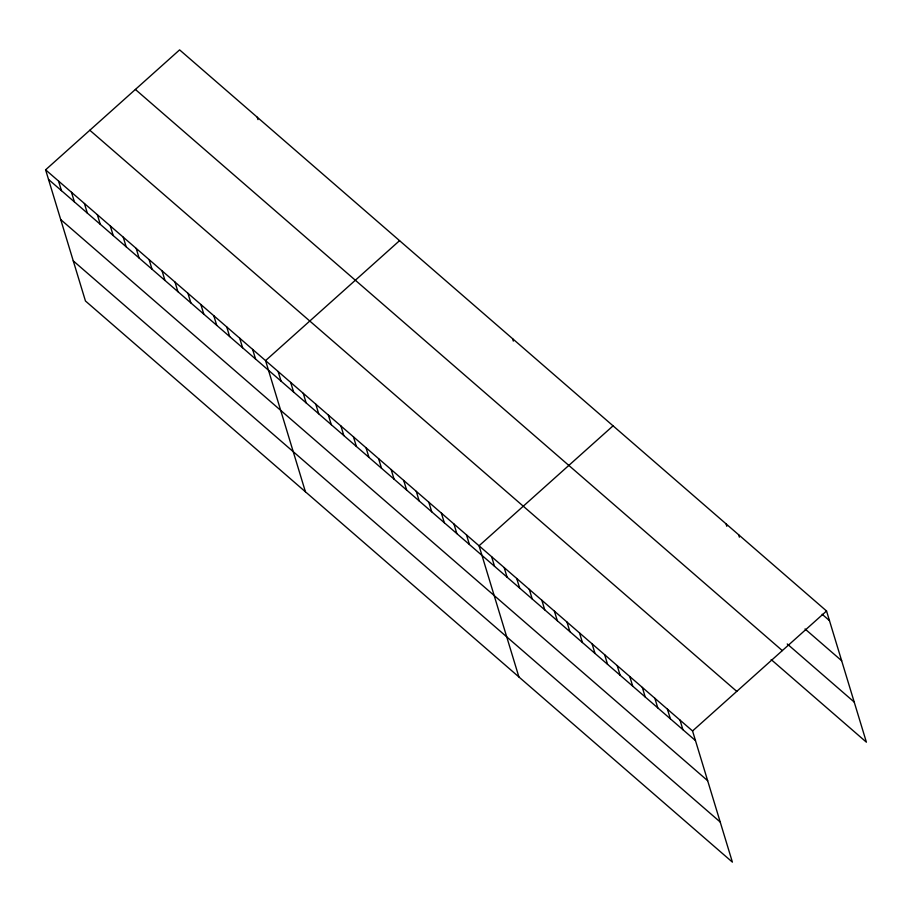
<?xml version="1.0" encoding="UTF-8"?>
<svg xmlns="http://www.w3.org/2000/svg" width="912" height="912" viewBox="0 0 912 912"><rect width="100%" height="100%" fill="white"/><g stroke="black" fill="none" stroke-linecap="round" stroke-linejoin="round"><path stroke-width="1.37" d="M45.6 169.826L692.55 730.968L732.393 862.125L85.454 300.994L45.6 169.826L179.607 49.875L826.546 611.006L866.4 742.174L771.164 659.57M399.57 240.654L265.563 360.616L305.417 491.773M613.058 425.836L479.051 545.786L518.905 676.955M692.55 730.968L826.546 611.006M822.145 614.266L829.464 620.616M805.022 628.961L841.662 660.733M787.238 643.963L854.213 702.058M135.386 89.456L782.325 650.598M89.821 130.245L736.771 691.376M48.518 179.436L695.468 740.578M60.705 219.553L707.655 780.695M73.268 260.878L720.206 822.02M738.64 534.763L739.37 537.168M726.077 523.864L726.807 526.27M679.987 720.07L682.906 729.68M667.436 709.183L670.354 718.793M654.873 698.284L657.791 707.894M642.31 687.397L645.229 697.007M629.759 676.499L632.677 686.109M617.196 665.612L620.114 675.222M512.59 338.694L513.319 341.099M604.633 654.713L607.563 664.324M592.082 643.826L595 653.437M579.519 632.928L582.437 642.538M566.968 622.041L569.886 631.651M554.405 611.143L557.323 620.753M541.842 600.256L544.76 609.866M529.291 589.357L532.209 598.967M516.728 578.47L519.646 588.08M504.176 567.572L507.095 577.182M491.614 556.685L494.532 566.295M466.499 534.899L469.418 544.51M453.937 524.001L456.855 533.611M441.374 513.114L444.304 522.724M428.822 502.216L431.741 511.826M416.26 491.329L419.178 500.939M403.708 480.43L406.627 490.04M391.145 469.543L394.064 479.153M378.583 458.645L381.512 468.255M366.031 447.758L368.95 457.368M257.241 117.203L257.971 119.609M353.468 436.859L356.387 446.47M340.917 425.972L343.835 435.583M328.354 415.074L331.273 424.684M315.791 404.187L318.71 413.797M303.24 393.289L306.158 402.899M290.677 382.402L293.596 392.012M278.126 371.503L281.044 381.113M252.624 349.399L255.542 358.997M239.685 338.17L242.603 347.78M226.746 326.952L229.664 336.562M213.807 315.723L216.725 325.333M200.868 304.505L203.786 314.116M187.929 293.276L190.847 302.887M174.99 282.059L177.908 291.669M162.051 270.83L164.969 280.44M149.112 259.612L152.03 269.222M136.173 248.383L139.091 257.993M123.234 237.166L126.152 246.776M110.295 225.937L113.213 235.547M97.356 214.719L100.274 224.329M84.417 203.501L87.335 213.112M71.478 192.272L74.396 201.883M58.539 181.055L61.457 190.665"/></g></svg>
